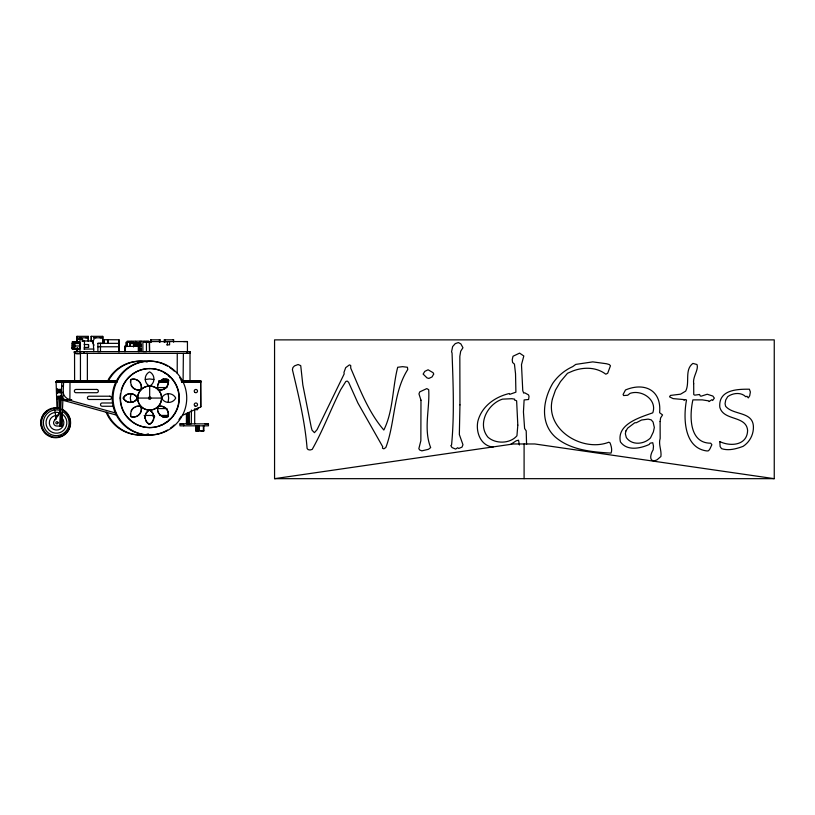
<?xml version="1.0" encoding="UTF-8"?>
<svg xmlns="http://www.w3.org/2000/svg" width="815" height="815" viewBox="0 0 815 815"><rect width="100%" height="100%" fill="white"/><g stroke="black" fill="none" stroke-linecap="round" stroke-linejoin="round"><path stroke-width="1.22" d="M117.044 380.697L62.959 380.697L61.858 382.113L56.103 382.123L56.999 408.6M60.076 426.051L60.208 411.84L54.503 420.448A3.28 3.27 90 0 0 56.816 426.051L61.838 426.051L63.641 380.697M61.716 426.051L61.716 413.022M60.208 426.051L61.808 382.113M116.025 413.103L69.886 400.369L70.008 380.697L68.236 380.697M76.885 351.632L76.885 348.097M76.885 342.208L77.058 336.33L77.201 342.402M77.282 351.632L77.282 348.28M80.441 351.622L80.441 380.697M84.465 349.054L84.465 340.976L81.877 340.986M87.368 380.697L87.368 353.374L86.533 353.374M88.132 341.037L88.305 336.33L88.417 341.19M91.107 341.037L91.28 336.33L91.392 341.19M102.588 343.39L102.772 336.33L102.935 343.624M107.947 339.682L107.947 343.197L107.58 339.784L107.407 340.385M118.868 351.632L118.99 342.993L119.112 351.632L119 343.36L97.892 343.36L97.892 351.632L100.479 351.622L100.479 343.36M124.685 346.375L124.685 351.622L125.215 351.622L125.215 346.375L124.685 346.375L138.835 346.375L138.835 351.622L138.305 351.622L138.305 346.375L138.835 346.375M139.63 351.622L139.62 341.159L135.799 341.159M140.109 345.591L140.109 341.159L143.929 341.159M146.445 342.331L146.445 351.622L142.88 351.622L142.88 342.331L149.288 342.331L149.553 351.622L149.553 341.566L145.63 341.566L187.44 341.566L187.44 351.622M149.675 397.017L149.675 386.045A7.956 7.936 90 0 0 153.811 380.401L153.943 378.944A7.956 7.936 90 0 0 149.583 371.844A7.956 7.936 90 0 0 145.223 378.944L145.355 380.401A7.956 7.936 90 0 0 149.583 386.045A12.021 11.991 89.9 0 1 161.258 401.184A12.021 11.991 89.9 0 1 143.684 408.478A12.021 11.991 89.9 0 1 141.199 389.57A12.021 11.991 -89.9 0 1 149.675 386.045A12.021 11.991 -89.9 0 1 158.059 389.57L158.151 389.57M177.212 373.25L177.263 353.374M179.972 423.871L179.972 425.838L208.457 425.827L208.457 423.861L179.972 423.871L183.67 423.861L183.67 425.827M186.411 413.796L186.411 423.871L190.537 423.861M189.375 423.861L189.325 412.543M190.017 380.697L190.017 351.622M191.413 410.016L191.301 423.861M194.683 423.861L194.683 408.763M195.845 430.86L195.845 425.838L196.364 425.838L196.364 430.86L195.845 430.86L203.903 430.86L203.903 425.827L203.383 425.838L203.383 430.86L203.903 430.86M200.093 382.337L200.093 380.697M200.653 382.337L200.785 406.919L200.694 380.748L181.643 380.748M73.564 347.007L73.544 343.879M72.24 343.339L72.26 347.007M73.523 347.19L73.554 347.852M135.799 345.071C134.658 341.383 139.11 342.066 139.029 345.071L133.731 345.071C133.558 341.495 139.151 341.658 139.029 345.071M73.523 347.404L73.411 348.626L72.331 347.995M88.427 345.601C88.672 342.168 88.692 349.808 88.427 346.355M72.708 349.146L72.433 342.809L72.433 349.187L78.22 349.187L78.087 348.341M74.44 342.809L74.44 349.146M74.725 349.146L74.725 342.809M72.321 347.811L72.413 349.166L79.839 349.146L79.839 342.809C77.547 345.794 72.26 339.335 72.301 343.074M73.503 347.811L73.411 349.166M135.127 345.071C134.322 341.465 139.09 341.923 138.886 345.071C138.978 342.198 134.414 341.251 133.67 344.358L138.937 344.358M62.358 398.79L62.358 396.477M103.546 343.237L103.77 341.536L103.994 343.237M61.858 382.113L70.63 382.327M72.301 342.901C72.189 341.098 80.43 341.128 79.371 343.614M58.66 380.697C47.708 383.396 76.6 382.041 69.886 382.327M79.218 349.115L79.31 348.341M134.526 345.071C133.996 341.597 138.907 341.75 138.56 345.071M145.121 415.742L144.988 417.199A7.956 7.936 89.9 0 0 145.121 418.655M59.841 399.819L59.76 400.705A14.843 1.131 -90 0 0 59.475 407.816M134.047 345.071C133.701 341.679 138.805 341.617 138.377 345.071M63.193 381.033L57.264 380.748M131.083 393.747L130.278 398.066L131.083 402.386M168.084 402.386L168.654 398.066L168.084 393.747M60.055 396.049C60.85 406.787 59.821 392.687 61.726 395.998M137.847 343.696L136.309 342.331L134.974 343.696M78.118 341.882L79.208 341.709L79.33 342.361M134.302 344.358C134.618 341.373 138.458 342.249 137.847 345.071M133.925 344.358L135.076 342.697L136.9 342.697M53.678 408.56L53.892 408.03L54.697 410.077L56.327 419.083M133.711 344.358C134.363 341.566 137.98 342.015 137.215 345.071M94.061 339.335L92.38 342.249L94.061 345.163M58.476 391.078C56.174 383.508 56.643 398.973 58.527 391.078M59.546 389.438C58.018 396.314 64.446 390.283 59.546 389.438C61.971 387.92 61.767 393.839 59.546 392.718M118.99 339.784L118.623 351.632L119.357 351.622L118.99 339.784L103.403 339.682L103.403 343.268M60.208 411.84L54.503 420.448M135.911 342.707L136.706 342.422M148.931 398.82L150.418 397.323M133.905 407.571L132.784 408.498A7.956 7.936 90 0 0 131.144 410.903M135.535 342.697L136.553 342.697M510.608 444.42L516.211 440.813L518.544 440.202L519.399 444.98M200.785 406.919L182.254 415.446M63.142 380.697L62.327 380.697M274.563 478.67L513.389 443.971L534.813 443.971L774.25 478.67L774.25 339.875L274.563 339.875L274.563 478.67L774.25 478.67M145.274 379.515L149.583 378.944L153.892 379.515M70.008 380.697L70.008 382.113L116.983 382.113M137.073 342.697L136.36 342.422M137.399 343.135L134.404 343.135M168.236 380.707L166.759 380.707M63.091 392.219A8.741 8.721 90 0 0 71.74 399.819L66.871 399.819A8.741 8.721 90 0 1 65.73 399.747M95.925 380.687L94.418 380.697L94.988 380.697M127.181 341.159L130.93 341.159M74.185 380.697L72.443 380.697M96.18 380.697L95.345 380.697M61.808 382.327L62.735 382.327M149.583 386.045L149.675 386.045A12.021 11.991 89.9 0 0 138.01 401.184A12.021 11.991 89.9 0 0 155.573 408.478A12.021 11.991 89.9 0 0 158.059 389.57A7.956 7.936 89.9 0 1 159.057 382.581L159.984 381.451A7.956 7.936 89.9 0 1 168.073 379.525A7.956 7.936 90 0 1 166.148 387.634L165.027 388.572A7.956 7.936 90 0 1 158.059 389.57L157.825 389.57A7.956 7.936 90 0 0 164.793 388.572L165.914 387.634A7.956 7.936 90 0 0 167.849 379.525L168.073 379.525M141.199 389.57L140.873 389.57A7.956 7.936 90 0 1 133.905 388.572L132.784 387.634A7.956 7.936 90 0 1 131.144 385.24M161.574 398.066A7.956 7.936 -90 0 1 167.207 393.828L168.654 393.696A7.956 7.936 -90 0 1 175.734 398.066A7.956 7.936 89.9 0 1 168.654 402.437L167.207 402.304A7.956 7.936 89.9 0 1 161.574 398.066L150.724 398.066A1.06 1.049 0 0 1 149.145 398.983A1.06 1.049 0 0 1 149.145 397.16A1.06 1.049 0 0 1 150.734 398.066M76.885 336.33L88.132 336.33M91.107 336.33L102.588 336.33M81.357 337.797L78.994 337.797L88.04 337.797L85.687 337.797M95.925 337.797L93.491 337.797L102.537 337.797L100.102 337.797M77.405 341.75L77.405 339.274L82.56 339.274L82.56 340.976M77.405 339.274L82.56 339.274M160.015 342.178L160.015 339.824L159.434 339.824L159.434 342.178M173.035 339.824L173.615 339.824L173.615 342.178M150.714 342.178L150.714 339.824L151.305 339.824L151.305 342.178M164.314 342.178L164.314 339.824L164.905 339.824L164.905 342.178M103.403 339.682L104.126 339.682L104.126 343.268M150.714 339.824L160.015 339.824M164.314 339.824L173.615 339.824M91.789 340.986L93.226 340.976L93.796 351.622M82.447 340.986L93.226 340.976M131.5 341.159L135.321 341.159L135.321 343.594M141.015 341.159L141.097 351.622M144.408 341.159L148.778 341.159M163.499 341.566L169.571 341.566L169.571 344.847L166.627 344.847M183.518 341.566L187.44 341.566M72.403 341.719L79.208 341.709M72.331 341.882L79.269 341.882M130.186 342.005L130.186 346.375L130.186 342.005L127.109 342.005L127.109 346.375M73.503 342.015L79.289 342.015M73.523 342.168L79.31 342.168M135.606 342.432L137.001 342.422M79.839 342.809L73.564 342.82L73.533 343.461M135.27 342.697L137.348 342.697M73.574 343.074L79.361 343.074M97.892 343.36L102.985 343.36M137.144 343.135L138.234 343.135M79.361 343.339L73.544 343.655M129.921 343.543L133.242 343.533M134.169 343.696L138.438 343.696M84.169 344.521L88.529 344.521M141.433 344.551L139.436 344.551M74.858 345.978L79.982 345.978M141.311 346.08L139.171 346.08L139.233 348.922L141.189 348.922M97.892 346.772L119 346.772M84.169 347.424L88.529 347.424M72.311 348.555L79.3 348.555M72.331 348.749L79.279 348.738M72.433 349.146L79.259 348.902M83.884 349.054L93.796 349.054M139.538 350.919L141.097 350.919L141.015 348.922M81.225 353.374C74.46 355.432 69.805 350.348 79.992 351.622L190.292 351.622L190.292 353.374L189.691 353.374M83.609 351.622L84.149 351.622L84.149 353.374M186.523 351.622L190.292 351.622M74.287 351.632L77.405 351.632L77.405 347.923M190.292 353.374L74.552 353.374L74.603 380.697M183.385 353.374L183.1 380.697M149.583 368.563L149.899 368.563A29.513 29.422 89.9 0 1 179.331 398.066A29.513 29.422 89.9 0 1 149.899 427.58L149.583 427.58M131.093 379.525A7.956 7.936 90 0 0 133.018 387.634L134.139 388.572A7.956 7.936 90 0 0 141.107 389.57A7.956 7.936 90 0 0 140.109 382.581L139.182 381.451A7.956 7.936 90 0 0 131.093 379.525L130.858 379.525A7.956 7.936 90 0 1 138.947 381.451L139.885 382.581A7.956 7.936 90 0 1 140.873 389.57M100.041 380.687L101.274 380.697M110.341 380.697L111.859 380.687L110.932 380.687M56.877 380.911L116.912 380.697M168.817 380.697L160.046 380.707L168.613 380.748M180.961 380.697L200.653 380.697M56.693 381.033L62.48 381.033M56.53 381.176L62.317 381.176M63.203 380.911L116.942 381.033M158.833 381.033L168.583 380.921M181.674 380.911L200.734 381.033M56.398 381.339L62.174 381.328M69.978 381.176L116.953 381.176M158.844 381.176L167.737 381.176M181.704 381.176L200.745 381.176M56.276 381.512L62.062 381.512M69.988 381.328L116.963 381.339M158.864 381.339L167.747 381.339M181.714 381.339L200.755 381.339M56.184 381.705L61.971 381.705M69.998 381.512L116.973 381.512M158.864 381.512L167.758 381.512M181.725 381.512L200.765 381.512M56.113 381.909L61.899 381.909M69.998 381.705L116.983 381.705M158.874 381.705L167.768 381.705M181.725 381.705L200.775 381.705M70.008 381.909L116.983 381.909M158.884 381.909L167.768 381.909M181.735 381.909L200.775 381.909M68.796 382.327L69.356 382.327M158.884 382.123L167.768 382.123M181.735 382.123L200.785 382.123M56.103 382.337L56.989 382.337M65.363 382.327L63.02 382.327M63.02 386.157L61.797 386.157M157.774 387.573L167.024 387.573M57.019 389.438C59.444 387.92 59.23 393.839 57.019 392.718M58.354 392.219L61.909 392.219M120.162 398.066L120.477 398.066A29.513 29.422 89.9 0 1 149.899 368.563M148.625 398.066L137.592 398.066A7.956 7.936 90 0 1 131.969 402.304L130.278 402.437A7.956 7.936 90 0 1 123.197 398.066L123.432 398.066A7.956 7.936 90 0 1 130.512 393.696M131.735 402.304A7.956 7.936 90 0 0 137.368 398.066L137.592 398.066A7.956 7.936 90 0 0 131.969 393.828L130.278 393.696A7.956 7.936 90 0 0 123.197 398.066M61.889 399.819L71.526 399.819M63.264 400.369L116.545 415.12M113.122 402.987L102.16 402.987A1.64 1.63 0 0 0 100.52 404.627A1.64 1.63 0 0 0 102.16 406.257L113.122 406.267M135.178 406.858A7.956 7.936 90 0 1 140.873 406.573L141.199 406.573M158.151 406.573L157.825 406.573A7.956 7.936 89.9 0 1 164.793 407.571L165.914 408.498A7.956 7.936 89.9 0 1 167.849 416.618L168.073 416.618A7.956 7.936 89.9 0 0 166.148 408.498L165.027 407.571A7.956 7.936 89.9 0 0 158.059 406.573A7.956 7.936 89.9 0 0 159.057 413.562L159.984 414.682A7.956 7.936 89.9 0 0 168.073 416.618M157.774 408.56L167.024 408.56M195.712 409.66L197.342 409.66M148.116 410.872A7.956 7.936 89.9 0 1 149.349 410.088L149.675 410.088A7.956 7.936 89.9 0 1 153.811 415.742L153.943 417.199A7.956 7.936 89.9 0 1 149.583 424.299L149.349 424.299A7.956 7.936 89.9 0 1 145.518 420.061M144.123 415.456L154.167 415.456M159.659 415.446L168.44 415.446M131.093 416.618A7.956 7.936 90 0 1 133.018 408.498L134.139 407.571A7.956 7.936 90 0 1 141.107 406.573A7.956 7.936 90 0 1 140.109 413.562L139.182 414.682A7.956 7.936 90 0 1 131.093 416.618L130.858 416.618A7.956 7.936 90 0 0 138.947 414.682L139.874 413.562A7.956 7.936 90 0 0 140.873 406.573M204.759 423.871L208.457 423.861M200.602 430.86L201.122 430.86M201.468 430.86L201.988 430.86M202.517 430.86L203.037 430.86M80.39 351.622L80.39 353.374M74.603 353.374L74.552 351.632M100.683 380.687L101.518 380.697M167.809 380.697L168.369 380.697M195.61 380.697L199.329 381.033M135.219 343.135L135.759 343.146M193.084 380.697L194.082 381.033M130.848 393.747L131.735 393.828A7.956 7.936 90 0 1 137.368 398.066M493.126 447.068C480.738 445.978 475.603 432.144 477.855 421.294C481.665 406.359 494.919 396.895 509.344 393.502L509.711 394.358L515.895 392.168L515.538 373.8L514.438 364.122L512.594 362.492L512.228 359.731L513.012 356.247L519.603 353.119L523.811 355.992L521.488 364.641L522.772 390.742L523.75 393.136L524.656 392.769L528.528 394.918L529.027 396.477L528.589 399.503L524.116 399.941L523.444 411.952L524.605 428.496L526.205 430.88L526.572 444.44M73.421 342.259L73.523 342.901M148.931 397.323L150.418 398.82M136.411 342.697L136.513 345.071M144.927 415.599L145.06 417.046A7.855 7.834 90 0 1 144.927 418.492M73.554 342.575L73.533 343.258M72.28 348.107L72.301 347.404M72.27 347.852L72.301 347.19M524.096 443.971L524.096 478.67M188.234 412.543L188.245 423.861M187.491 412.543L187.501 423.871M186.798 351.622L186.798 353.374M167.421 341.566L167.421 344.847M133.517 346.976L133.517 342.341L125.938 342.341L125.938 346.986M127.293 342.005L127.293 346.375M79.992 339.274L79.992 351.622M196.181 408.835A23.625 1.803 -90 0 1 195.946 409.446M198.045 407.806A23.625 1.803 -90 0 1 196.873 408.835M57.834 407.816A14.843 1.131 -90 0 1 59.108 396.131A14.843 1.131 -90 0 1 60.076 411.84M61.746 417.606A7.304 7.284 90 0 1 60.768 428.761A7.304 7.284 90 0 1 49.99 425.858A7.304 7.284 90 0 1 54.707 415.711L56.592 415.467A7.304 7.284 90 0 1 58.476 415.711M61.645 413.725A10.452 10.422 90 0 1 63.804 430.157A10.452 10.422 90 0 1 47.413 427.997A10.452 10.422 90 0 1 53.739 412.675L56.439 412.319A10.452 10.422 90 0 1 59.128 412.675M62.643 411.606A12.887 12.857 90 0 1 65.312 431.889A12.887 12.857 90 0 1 45.09 429.22A12.887 12.857 90 0 1 52.894 410.322L56.225 409.884A12.887 12.857 90 0 1 59.546 410.322M63.142 409.802A14.976 14.925 90 0 1 66.239 433.356A14.976 14.925 90 0 1 42.747 430.259A14.976 14.925 90 0 1 51.814 408.305L55.675 407.795A14.976 14.925 90 0 1 59.546 408.305M51.671 436.718A14.446 14.395 90 0 1 49.307 435.862M48.197 435.281A14.446 14.395 90 0 1 47.138 410.943M55.4 408.325A14.446 14.395 90 0 1 57.906 408.549M65.577 432.979A14.446 14.395 90 0 1 63.651 434.599M61.482 435.862A14.446 14.395 90 0 1 59.128 436.718M64.609 399.523A8.741 8.721 90 0 1 62.511 398.647M66.993 399.819A8.741 8.721 90 0 1 62.633 398.647M121.17 390.395A29.513 29.422 89.9 0 1 169.622 376.469A29.513 29.422 89.9 0 1 159.261 425.939A29.513 29.422 89.9 0 1 120.498 393.625M164.059 372.516A29.513 29.422 89.9 0 1 166.82 374.329M168.552 375.705A29.513 29.422 89.9 0 1 170.152 377.202M170.152 418.941A29.513 29.422 89.9 0 1 168.552 420.428M166.82 421.813A29.513 29.422 89.9 0 1 164.997 423.056M162.124 424.656A29.513 29.422 89.9 0 1 160.097 425.542M157.641 385.24A7.956 7.936 89.9 0 1 158.823 382.581L159.75 381.451A7.956 7.936 89.9 0 1 167.849 379.525M167.849 416.618A7.956 7.936 89.9 0 1 159.75 414.682L158.823 413.562A7.956 7.936 89.9 0 1 157.641 410.903M149.349 410.088A7.956 7.936 89.9 0 1 153.577 415.742L153.709 417.199A7.956 7.936 89.9 0 1 149.349 424.299M145.518 414.336A7.956 7.936 89.9 0 1 147.046 411.86M163 378.832A29.513 29.422 89.9 0 1 164.375 380.564M164.375 415.599A29.513 29.422 89.9 0 1 162.99 417.341M154.738 416.679A7.855 7.834 -89.9 0 1 152.099 415.507M167.452 430.065A36.94 36.828 89.9 0 1 112.602 403.486A36.94 36.828 89.9 0 1 157.407 362.094M158.568 362.39A36.94 36.828 89.9 0 1 167.452 366.078M169.489 367.351A36.94 36.828 89.9 0 1 174.216 371.11M179.667 377.559A36.94 36.828 89.9 0 1 180.93 379.596M180.93 416.536A36.94 36.828 89.9 0 1 178.974 419.582M174.216 425.022A36.94 36.828 89.9 0 1 170.478 428.099M148.524 434.059A36.94 36.838 -90 0 1 106.113 412.217M108.252 379.607A36.94 36.838 -90 0 1 147.342 361.85M148.208 434.314A36.94 36.838 -90 0 1 106.989 412.217M109.118 379.607A36.94 36.838 -90 0 1 147.026 361.636M163.316 378.832A29.513 29.422 -89.9 0 1 164.691 380.564M164.691 415.599A29.513 29.422 -89.9 0 1 163.316 417.331M149.899 427.58A29.513 29.422 -90 0 1 120.477 398.066M149.583 424.299A7.956 7.936 89.9 0 1 145.223 417.199L145.355 415.742A7.956 7.936 89.9 0 1 149.583 410.088M130.512 402.437A7.956 7.936 90 0 1 123.432 398.066M130.532 415.192A7.956 7.936 90 0 1 130.471 413.735M130.471 382.408A7.956 7.936 90 0 1 130.532 380.941M196.7 425.838L196.7 430.86L197.22 430.86L197.22 425.838L196.7 425.838M459.955 404.902L459.344 434.558L462.961 444.735L462.013 447.119L458.733 448.474L457.694 447.741L455.605 449.085L452.019 447.537L450.827 445.591L451.561 445.021C454.505 414.591 453.12 383.468 452.05 352.997L451.561 351.825L452.631 346.589L455.269 343.614L458.366 342.575L460.832 343.859L462.961 347.72L460.689 351.245L459.833 356.369L459.955 404.902M57.142 397.211C57.529 403.191 58.466 393.227 57.142 397.211M72.464 345.601C72.545 350.623 72.83 342.3 72.464 345.601M74.471 345.601C74.573 350.623 74.827 342.32 74.471 345.601M660.109 421.538L660.17 438.419C658.214 444.236 661.78 450.451 660.904 456.502L657.053 459.813L654.343 460.913C648.394 460.862 651.042 452.977 653.151 449.88L653.487 446.202L652.754 442.708L650.115 443.197L649.198 444.491C640.152 448.525 627.193 451.265 620.429 441.913C616.486 424.095 639.989 417.443 652.784 412.808C657.42 399.737 641.721 389.285 630.015 393.38L627.682 395.265L623.597 395.54L623.088 394.48L625.492 389.967C644.329 382.011 661.77 390.039 659.61 412.685L662.554 414.947L660.598 417.952L660.109 421.538M420.978 400.185L420.856 440.691L418.839 448.719L419.766 450.033L421.854 450.858L428.446 449.299L430.666 447.608C423.321 429.087 429.913 408.845 428.69 389.672L426.795 388.602L419.735 391.883L418.961 393.869L420.978 400.185M693.687 383.692L693.748 394.603L694.788 395.153L699.565 394.48L700.309 396.019L701.287 396.141L707.226 394.236L712.87 396.059L714.337 398.128L712.626 400.501L711.892 399.707L708.948 401.591L708.581 400.858L702.326 399.88L692.893 399.88C689.541 414.967 688.675 443.248 710.721 443.197L711.892 444.735C710.782 446.467 709.498 451.734 707.104 450.98C683.877 448.209 683.143 417.922 686.515 400.002L685.232 399.564L684.009 400.369L683.754 399.564L673.098 398.616L669.543 396.844L670.429 395.428L680.576 394.175L685.69 391.108C690.091 382.449 684.264 369.816 692.893 363.409L696.998 364.519C698.903 369.908 692.444 376.897 693.687 383.692M719.788 441.547L720.144 446.651L721.57 448.657C728.62 451.011 736.363 448.851 743.117 446.335A22.769 22.769 0 0 0 753.427 427.142C753.274 411.076 733.296 415.528 725.615 406.257L725.065 403.68L725.717 399.992L727.693 396.661C732.797 392.942 741.029 391.923 745.776 396.752L746.998 396.263L748.292 397.914L749.698 395.795L750.37 391.974L749.393 389.213C736.974 389.091 718.392 389.764 719.788 407.164C723.445 421.161 746.224 415.192 747.61 430.381C747.284 445.693 730.128 446.712 719.788 441.547M382.622 446.569L382.5 448.219L383.845 448.841L385.841 447.496C395.275 422.7 392.973 392.586 407.745 369.541L407.439 367.27L402.6 366.658L397.7 367.27C392.372 387.899 393.37 410.862 383.834 430.025C368.349 412.013 359.935 389.336 350.725 368.136L350.725 365.497L349.441 364.886L345.703 367.647L343.981 372.363L344.164 373.953L317.076 429.658L314.447 432.663L312.064 430.228L311.279 427.447L302.834 384.924L300.735 365.65L298.117 364.519L294.5 365.894L292.931 367.524L292.412 369.664C298.606 395.632 305.004 421.732 307.092 448.413L308.07 449.605L310.036 450.002L312.196 449.401C322.791 430.738 330.839 409.262 340.67 389.702L345.825 381.491L347.17 381.063L348.576 382.225L357.907 403.028L382.622 446.569M517.81 425.124L516.944 435.791C510.17 443.829 495.551 444.165 487.879 437.105C477.02 423.871 487.727 403.863 502.488 399.136L511.83 398.708L514.601 399.136L514.601 400.063L516.629 400.797L517.81 425.124M552.458 398.8C544.471 429.536 582.491 452.539 608.815 442.219L610.017 442.84C611.209 445.866 612.452 449.982 611.036 453.109C591.873 451.979 570.459 450.155 555.188 436.952C539.703 422.73 543.045 399.859 552.713 383.386A48.564 48.564 0 0 1 572.721 366.597L575.777 364.397L592.76 361.88L606.513 363.745L609.304 364.549L610.466 365.741L607.695 373.25L605.81 374.197C596.295 366.964 583.53 366.893 572.782 371.008L567.505 373.28L560.486 381.614L555.463 390.12L552.458 398.8M58.028 422.771L57.987 423.056A1.09 1.09 0 0 1 56.388 423.719A1.09 1.09 0 0 1 56.164 421.997A1.09 1.09 0 0 1 57.885 422.221L58.028 422.771M625.951 430.89L625.36 433.763L626.327 437.543C631.91 445.652 644.125 444.44 650.482 437.93L653.375 431.899L654.343 427.508L653.09 422.058L651.216 419.857L648.088 419.114L641.537 420.02L636.332 422.73L634.793 422.73L627.713 428.099L625.951 430.89M433.672 374.075L432.072 376.927L428.884 378.425L427.06 377.926L423.128 374.075L424.809 371.375L428.089 369.786L433.122 372.71L433.672 374.075M55.96 408.325L52.231 408.824A14.446 14.395 90 0 0 44.927 432.052A14.446 14.395 90 0 0 69.01 428.873A14.446 14.395 90 0 0 55.96 408.325M96.71 389.438L76.009 389.438A1.64 1.63 0 0 0 74.369 391.078A1.64 1.63 0 0 0 76.009 392.708L96.71 392.718A1.64 1.63 0 0 0 98.35 391.078A1.64 1.63 0 0 0 96.71 389.438M109.791 396.212L89.079 396.212A1.64 1.63 0 0 0 87.439 397.852A1.64 1.63 0 0 0 89.079 399.482L109.791 399.493A1.64 1.63 0 0 0 111.431 397.852A1.64 1.63 0 0 0 109.791 396.212M198.279 425.838L197.76 425.838L197.76 430.86L198.279 430.86L198.279 425.838M199.135 425.827L198.616 425.838L198.616 430.86L199.135 430.86L199.135 425.827M195.06 392.494A1.64 1.63 0 0 0 197.515 391.078A1.64 1.63 0 0 0 195.06 389.662A1.64 1.63 0 0 0 195.06 392.494M195.06 406.043A1.64 1.63 0 0 0 197.515 404.627A1.64 1.63 0 0 0 195.06 403.211A1.64 1.63 0 0 0 195.06 406.043M118.002 379.596A36.94 36.828 89.9 0 0 149.899 435.006A36.94 36.828 89.9 0 0 181.796 379.596A36.94 36.828 89.9 0 0 118.002 379.596"/></g></svg>
